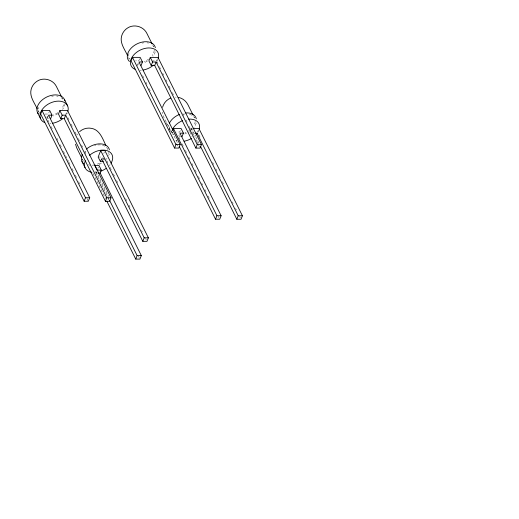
<?xml version="1.0" encoding="UTF-8"?>
<svg xmlns="http://www.w3.org/2000/svg" width="519" height="519" viewBox="0 0 519 519"><rect width="100%" height="100%" fill="white"/><g stroke="black" fill="none" stroke-linecap="round" stroke-linejoin="round"><path stroke-width="0.39" stroke-dasharray="2.6 1.95" d="M49.74 110.553L48.345 114.05L44.504 114.044M47.437 117.962L48.552 115.166M66.717 112.681L66.16 114.076L63.084 114.076M139.605 58.77L138.774 60.866L135.699 60.866M138.417 63.383L137.587 65.478L139.676 65.485M108.951 199.088L95.95 173.015L96.528 171.555M97.864 168.338L98.428 166.917M103.774 153.481L104.338 152.061M157.419 58.796L156.582 60.898L152.742 60.892M180.294 130.639L179.736 132.034L176.668 132.034M178.828 135.946L179.386 134.551M190.149 131.352L191.258 128.556L192.796 128.556M197.551 132.066L198.381 129.964M76.909 135.083L77.565 134.051M47.158 118.663L48.559 118.663M192.173 132.053L193.71 132.06M194.956 133.175L193.561 133.175L191.258 128.556M179.25 136.646L180.644 136.653M98.162 157.036L102.36 157.043M102.321 158.743L103.722 158.749M95.048 171.893L96.45 171.899L108.666 196.403M95.95 173.015L97.345 173.015M175.383 97.118L176.175 97.131M193.795 116.496L194.495 117.91A13.578 9.089 -26.5 0 0 193.84 116.911M198.985 134.946L200.062 137.107M212.641 162.33L213.718 164.491M215.872 168.818L216.955 170.978M219.109 175.305L220.186 177.466M222.34 181.786L223.417 183.953M232.402 201.969L233.122 203.409M235.639 208.456L236.353 209.897M239.59 216.384L240.31 217.824M152.826 45.328L153.527 46.742A13.578 9.089 -26.5 0 0 152.028 44.868M195.657 136.672L198.907 143.192M156.946 61.618L158.023 63.779M159.456 66.659L161.253 70.266M162.694 73.147L163.77 75.307M165.924 79.634L167.001 81.794M169.162 86.122L170.238 88.282M172.392 92.603L173.469 94.769M182.811 113.505L183.888 115.666M186.049 119.993L187.125 122.153M189.279 126.474L190.356 128.641M192.517 132.961L193.593 135.122M195.747 139.449L196.824 141.609M197.188 142.329L198.264 144.49M198.621 145.216L199.341 146.656M189.87 132.053L192.173 136.672M178.912 137.373L179.996 139.546M182.163 143.893L183.246 146.066M185.413 150.413L186.496 152.586M188.663 156.933L189.746 159.106M191.913 163.453L193.723 167.073M195.163 169.973L196.247 172.146M198.414 176.492L199.497 178.666M201.664 183.012L202.747 185.186M204.914 189.532L205.998 191.699M208.164 196.046L209.248 198.219M218.278 216.332L219.005 217.779M172.055 132.021L177.803 143.555M170.29 130.224L163.615 116.833L162.207 112.072M142.641 75.618L143.724 77.792M145.891 82.138L146.974 84.312M149.141 88.658L150.225 90.831M166.119 122.705L167.202 124.878M169.369 129.225L170.453 131.398M176.59 143.718L178.036 146.611M128.621 57.648L129.322 59.056A13.578 9.089 -26.5 0 1 129.263 52.88M106.901 160.922L107.984 163.096M110.151 167.442L111.235 169.616M113.402 173.962L114.485 176.136M116.652 180.482L117.735 182.656M125.682 198.595L126.766 200.769M128.933 205.115L130.016 207.289M141.57 230.468L142.297 231.915M145.547 238.435L146.267 239.882M102.684 157.705L104.332 161M62.053 97.812L62.754 99.22M138.489 256.217L139.209 257.658M67.957 117.683L69.033 119.844M71.187 124.171L72.264 126.331M75.145 132.092L76.222 134.259M78.375 138.579L79.452 140.746M81.606 145.067L82.69 147.227M84.844 151.554L85.92 153.715M108.199 198.394L108.919 199.834M92.972 173.333L105.552 198.556M82.32 159.08L83.371 161.195M47.884 120.11L48.968 122.283M51.134 126.63L52.218 128.803M56.915 138.223L57.998 140.396M60.165 144.743L61.248 146.916M63.415 151.263L65.219 154.883M65.582 155.609L68.469 161.403M68.832 162.129L70.273 165.023M72.083 168.649L73.529 171.542M75.333 175.169L76.78 178.062M78.583 181.682L80.03 184.582M86.887 198.349L88.334 201.242M37.491 109.418L38.899 112.24M67.347 112.753A14.986 10.03 -26.5 0 1 66.588 114.206M50.927 123.451A14.986 10.03 -26.5 0 1 49.74 123.503M65.076 103.612A14.986 10.03 -26.5 0 1 62.514 109.405M57.966 113.609A14.986 10.03 -26.5 0 1 53.334 115.984M47.819 117.223A14.986 10.03 -26.5 0 1 46.632 117.275M63.584 104.78A13.578 9.089 -26.5 0 1 61.703 108.724M57.726 112.617A13.578 9.089 -26.5 0 1 53.587 114.874M48.046 116.185A13.578 9.089 -26.5 0 1 46.97 116.224M39.554 113.239A13.578 9.089 -26.5 0 1 38.419 107.388M51.751 96.281A13.578 9.089 -26.5 0 1 53.412 96.021M56.59 96.028A13.578 9.089 -26.5 0 1 58.044 96.294M61.605 98.046A13.578 9.089 -26.5 0 1 62.455 98.921M110.086 164.588A14.986 10.03 -26.5 0 1 109.327 165.503M96.612 172.276A14.986 10.03 -26.5 0 1 95.399 172.405M109.25 154.013A14.986 10.03 -26.5 0 1 108.718 155.479M106.985 158.353A14.986 10.03 -26.5 0 1 106.226 159.275M101.335 163.251A14.986 10.03 -26.5 0 1 98.415 164.705M108.263 152.43A13.578 9.089 -26.5 0 1 108.056 153.728M105.169 158.937A13.578 9.089 -26.5 0 1 103.988 160.124M99.68 163.096A13.578 9.089 -26.5 0 1 95.282 164.711M94.724 164.834A13.578 9.089 -26.5 0 1 91.441 165.178M89.891 165.087A13.578 9.089 -26.5 0 1 88.431 164.828M82.93 160.092A13.578 9.089 -26.5 0 1 82.696 158.898M84.772 152.391A13.578 9.089 -26.5 0 1 85.784 151.139M94.549 145.657A13.578 9.089 -26.5 0 1 95.665 145.359M97.89 144.976A13.578 9.089 -26.5 0 1 101.062 144.983M102.515 145.242A13.578 9.089 -26.5 0 1 108.023 149.985M198.738 130.736A14.986 10.03 -26.5 0 1 197.979 132.196M195.838 134.985A14.986 10.03 -26.5 0 1 194.489 136.27M177.29 140.98A14.986 10.03 -26.5 0 1 175.857 140.454M171.426 132.76A14.986 10.03 -26.5 0 1 172.256 129.854M196.169 123.042A14.986 10.03 -26.5 0 1 193.898 127.389M192.731 128.751A14.986 10.03 -26.5 0 1 191.381 130.042M189.351 131.592A14.986 10.03 -26.5 0 1 188.254 132.287M186.522 133.208A14.986 10.03 -26.5 0 1 184.725 133.973M174.183 134.752A14.986 10.03 -26.5 0 1 172.749 134.226M168.318 126.532A14.986 10.03 -26.5 0 1 168.617 125.085M195.183 121.459A13.578 9.089 -26.5 0 1 193.924 125.41M192.082 127.966A13.578 9.089 -26.5 0 1 190.908 129.153M189.584 130.256A13.578 9.089 -26.5 0 1 188.631 130.931M186.062 132.384A13.578 9.089 -26.5 0 1 184.978 132.858M172.821 132.838A13.578 9.089 -26.5 0 1 169.603 126.675M183.7 114.161A13.578 9.089 -26.5 0 1 184.803 114.011M189.435 114.277A13.578 9.089 -26.5 0 1 192.997 116.035M157.542 60.055A14.986 10.03 -26.5 0 1 157.01 61.021M141.35 70.273A14.986 10.03 -26.5 0 1 140.162 70.318M155.2 51.874A14.986 10.03 -26.5 0 1 152.936 56.221M147.286 61.119A14.986 10.03 -26.5 0 1 143.757 62.805M138.242 64.045A14.986 10.03 -26.5 0 1 137.055 64.09M154.214 50.291A13.578 9.089 -26.5 0 1 152.125 55.539M148.616 59.088A13.578 9.089 -26.5 0 1 144.016 61.69M142.174 43.096A13.578 9.089 -26.5 0 1 143.841 42.843M147.013 42.843A13.578 9.089 -26.5 0 1 148.466 43.109"/><path stroke-width="0.78" d="M162.57 107.29C163.647 103.164 166.716 99.622 170.706 98.072M52.043 115.173L49.74 110.553L42.058 110.541L40.664 114.037L84.143 201.236L88.334 201.242L89.729 197.745L48.552 115.166L52.043 115.173L50.648 118.669M59.867 110.566L58.478 114.07L60.781 118.682L64.265 118.689L105.441 201.275L109.632 201.281L111.027 197.784L67.548 110.579L59.867 110.566L62.17 115.186L60.781 118.682M64.265 118.689L65.66 115.192L62.17 115.186M142.466 61.988L140.162 57.369L132.481 57.356L131.086 60.853L174.566 148.058L178.757 148.064L180.151 144.567L138.975 61.982L142.466 61.988L141.071 65.485M100.465 161.656L101.62 158.743L142.796 241.329L146.987 241.335L148.382 237.838L104.903 150.64L100.712 150.627L98.162 157.036L100.465 161.656L103.262 161.656M84.143 201.236L85.531 197.739L42.058 110.541M106.985 201.437L135.731 259.091L139.922 259.098L141.317 255.601L100.141 173.022L101.296 170.109L98.999 165.49L94.802 165.483L97.105 170.102L101.296 170.109M150.289 57.388L148.901 60.885L151.204 65.498L154.694 65.504L195.864 148.09L200.062 148.097L201.45 144.6L157.977 57.401L150.289 57.388L152.592 62.001L151.204 65.498M154.694 65.504L156.083 62.008L152.592 62.001M105.441 201.275L106.836 197.778L65.66 115.192M172.613 130.626L173.443 128.524L181.131 128.537L183.428 133.156L182.039 136.653M174.566 148.058L175.954 144.561L132.481 57.356M135.731 259.091L137.12 255.595L109.671 200.542M142.796 241.329L144.191 237.832L100.712 150.627M196.493 134.577L197.051 133.175L195.657 133.175M195.864 148.09L197.259 144.593L156.083 62.008M183.428 133.156L179.944 133.149L221.113 215.735L219.725 219.232L215.534 219.226L216.923 215.729L173.443 128.524M193.561 128.556L198.939 128.569L242.418 215.768L241.024 219.265L236.833 219.258L238.221 215.761L197.051 133.175M79.595 131.657C82.793 128.731 87.4 127.44 91.642 128.381C99.791 129.873 102.756 138.923 105.818 145.352M175.954 144.561L180.151 144.567M197.259 144.593L201.45 144.6M98.046 173.015L100.141 173.022M85.531 197.739L89.729 197.745M106.836 197.778L111.027 197.784M216.923 215.729L221.113 215.735M238.221 215.761L242.418 215.768M144.191 237.832L148.382 237.838M137.12 255.595L141.317 255.601M178.562 97.41C182.513 98.253 185.958 100.939 187.82 104.52L193.087 115.088M152.125 43.92L146.851 33.346C143.504 26.404 133.921 23.718 127.505 28.039C124.592 29.849 122.49 32.827 121.602 36.122C119.662 43.187 124.904 49.519 127.564 55.533M200.717 146.819L236.833 219.258M179.243 146.436L215.534 219.226M64.525 99.622L67.626 105.857M61.696 97.105L56.428 86.53C53.081 79.589 43.499 76.903 37.076 81.224C34.163 83.034 32.061 86.005 31.179 89.307C29.239 96.372 34.481 102.697 37.141 108.718M81.613 157.672L76.695 147.805L75.515 144.191M81.957 161.493L85.064 167.721M37.485 112.539L40.586 118.767M44.465 122.471A14.986 10.03 -26.5 0 1 49.973 103.171A14.986 10.03 -26.5 0 1 67.879 111.287M62.617 118.689A14.986 10.03 -26.5 0 1 52.75 123.224M38.14 113.674A14.986 10.03 -26.5 0 1 46.872 96.943A14.986 10.03 -26.5 0 1 64.946 100.874M89.586 155.291A14.986 10.03 -26.5 0 1 107.524 150.815A14.986 10.03 -26.5 0 1 111.06 163.161M106.071 168.422A14.986 10.03 -26.5 0 1 100.913 171.166M91.941 172.295A14.986 10.03 -26.5 0 1 85.337 160.825M86.485 149.063A14.986 10.03 -26.5 0 1 109.418 149.829M83.488 163.634A14.986 10.03 -26.5 0 1 82.236 154.591M188.676 119.149A14.986 10.03 -26.5 0 1 199.27 129.276M191.362 138.515A14.986 10.03 -26.5 0 1 184.141 141.207M172.483 129.367A14.986 10.03 -26.5 0 1 182.558 120.629M185.575 112.921A14.986 10.03 -26.5 0 1 196.338 118.857M169.382 123.139A14.986 10.03 -26.5 0 1 179.457 114.401M134.888 69.287A14.986 10.03 -26.5 0 1 140.402 49.986A14.986 10.03 -26.5 0 1 158.308 58.109M153.52 65.102A14.986 10.03 -26.5 0 1 143.173 70.039M129.439 61.502A14.986 10.03 -26.5 0 1 136.419 44.199A14.986 10.03 -26.5 0 1 155.369 47.69"/></g></svg>
